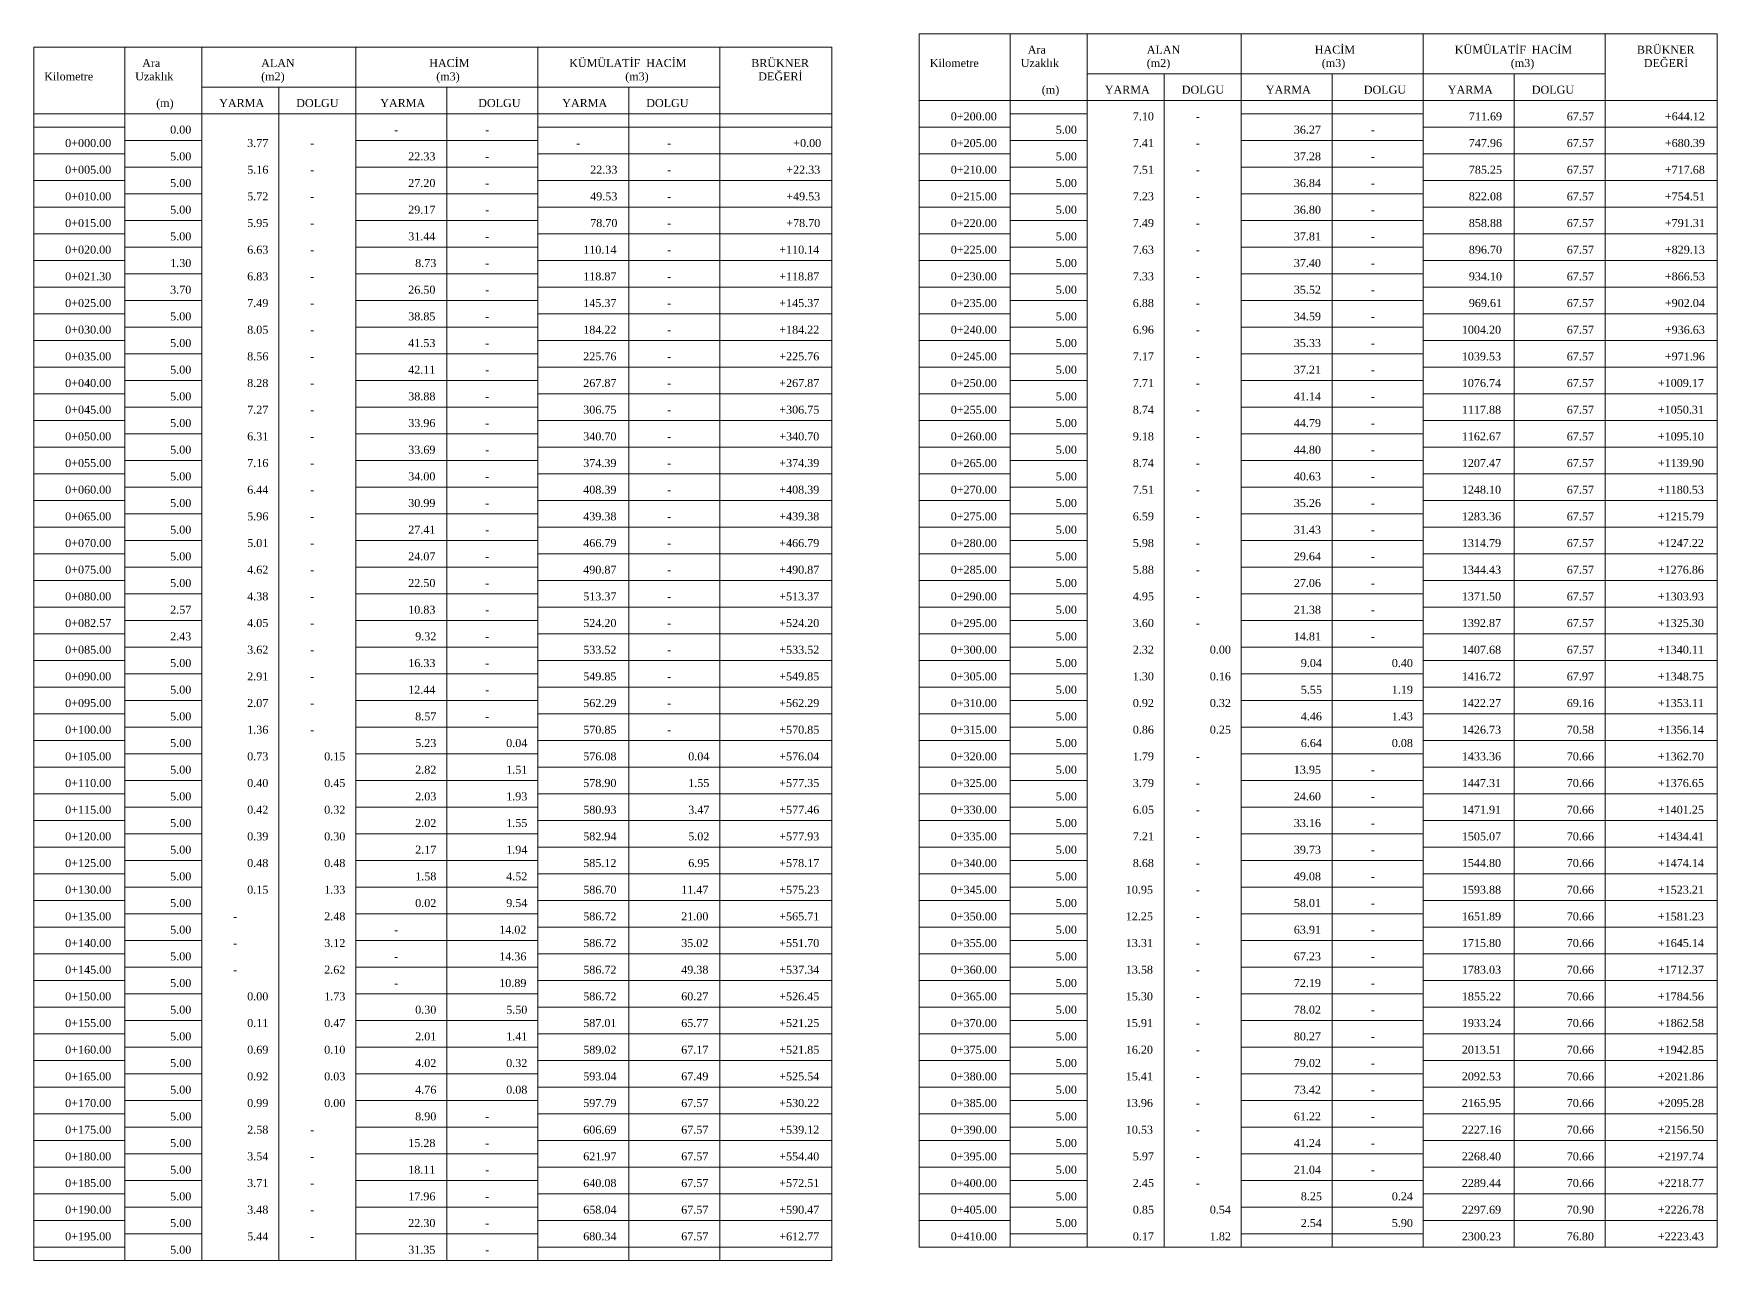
# Model space of a CAD drawing. Header units: metres. Extents: x 478603 to 489313, y 4282657 to 4289463.
# Drawn here: x 485146.6 to 485462.3, y 4285205.2 to 4285435.2 of the extents above; entities that cross this region are included whole.
import ezdxf

# ---------------------------------------------------------------- set-up
doc = ezdxf.new("R2010")
doc.units = ezdxf.units.M
for name, color, linetype, lineweight in [('TB_C', 96, 'Continuous', 0), ('TB_M', 18, 'Continuous', 0), ('TB_R', 1, 'Continuous', 0)]:
    doc.layers.add(name, color=color, linetype=linetype, lineweight=lineweight)
doc.styles.get("Standard").update_dxf_attribs({"font": 'times.ttf'})

msp = doc.modelspace()

# ---------------------------------------------------------------- linework, layer by layer
at = {"layer": 'TB_C'}
for p, q in [((485312.67, 4285435.18), (485462.29, 4285435.18)), ((485312.67, 4285435.18), (485312.67, 4285207.68)), ((485329.73, 4285435.18), (485329.73, 4285207.68)), ((485344.17, 4285435.18), (485344.17, 4285207.68)), ((485373.04, 4285435.18), (485373.04, 4285207.68)), ((485407.17, 4285435.18), (485407.17, 4285207.68)), ((485441.29, 4285435.18), (485441.29, 4285207.68)), ((485462.29, 4285435.18), (485462.29, 4285207.68)), ((485146.64, 4285432.68), (485296.26, 4285432.68)), ((485146.64, 4285432.68), (485146.64, 4285205.18)), ((485163.7, 4285432.68), (485163.7, 4285205.18)), ((485178.14, 4285432.68), (485178.14, 4285205.18)), ((485207.01, 4285432.68), (485207.01, 4285205.18)), ((485241.14, 4285432.68), (485241.14, 4285205.18)), ((485275.26, 4285432.68), (485275.26, 4285205.18)), ((485296.26, 4285432.68), (485296.26, 4285205.18)), ((485178.14, 4285425.18), (485275.26, 4285425.18)), ((485192.57, 4285425.18), (485192.57, 4285205.18)), ((485224.07, 4285425.18), (485224.07, 4285205.18)), ((485258.2, 4285425.18), (485258.2, 4285205.18)), ((485344.17, 4285427.68), (485441.29, 4285427.68)), ((485358.61, 4285427.68), (485358.61, 4285207.68)), ((485390.11, 4285427.68), (485390.11, 4285207.68)), ((485424.23, 4285427.68), (485424.23, 4285207.68)), ((485312.67, 4285422.68), (485462.29, 4285422.68)), ((485146.64, 4285420.18), (485296.26, 4285420.18)), ((485329.73, 4285420.18), (485344.17, 4285420.18)), ((485373.04, 4285420.18), (485407.17, 4285420.18)), ((485146.64, 4285417.68), (485163.7, 4285417.68)), ((485241.14, 4285417.68), (485296.26, 4285417.68)), ((485312.67, 4285417.68), (485329.73, 4285417.68)), ((485407.17, 4285417.68), (485462.29, 4285417.68)), ((485146.64, 4285412.68), (485163.7, 4285412.68)), ((485163.7, 4285415.18), (485178.14, 4285415.18)), ((485207.01, 4285415.18), (485241.14, 4285415.18)), ((485241.14, 4285412.68), (485296.26, 4285412.68)), ((485312.67, 4285412.68), (485329.73, 4285412.68)), ((485329.73, 4285415.18), (485344.17, 4285415.18)), ((485373.04, 4285415.18), (485407.17, 4285415.18)), ((485407.17, 4285412.68), (485462.29, 4285412.68)), ((485163.7, 4285410.18), (485178.14, 4285410.18)), ((485207.01, 4285410.18), (485241.14, 4285410.18)), ((485329.73, 4285410.18), (485344.17, 4285410.18)), ((485373.04, 4285410.18), (485407.17, 4285410.18)), ((485146.64, 4285407.68), (485163.7, 4285407.68)), ((485241.14, 4285407.68), (485296.26, 4285407.68)), ((485312.67, 4285407.68), (485329.73, 4285407.68)), ((485407.17, 4285407.68), (485462.29, 4285407.68)), ((485163.7, 4285405.18), (485178.14, 4285405.18)), ((485207.01, 4285405.18), (485241.14, 4285405.18)), ((485329.73, 4285405.18), (485344.17, 4285405.18)), ((485373.04, 4285405.18), (485407.17, 4285405.18)), ((485146.64, 4285402.68), (485163.7, 4285402.68)), ((485163.7, 4285400.18), (485178.14, 4285400.18)), ((485207.01, 4285400.18), (485241.14, 4285400.18)), ((485241.14, 4285402.68), (485296.26, 4285402.68)), ((485312.67, 4285402.68), (485329.73, 4285402.68)), ((485329.73, 4285400.18), (485344.17, 4285400.18)), ((485373.04, 4285400.18), (485407.17, 4285400.18)), ((485407.17, 4285402.68), (485462.29, 4285402.68)), ((485146.64, 4285397.68), (485163.7, 4285397.68)), ((485241.14, 4285397.68), (485296.26, 4285397.68)), ((485312.67, 4285397.68), (485329.73, 4285397.68)), ((485407.17, 4285397.68), (485462.29, 4285397.68)), ((485163.7, 4285395.18), (485178.14, 4285395.18)), ((485207.01, 4285395.18), (485241.14, 4285395.18)), ((485329.73, 4285395.18), (485344.17, 4285395.18)), ((485373.04, 4285395.18), (485407.17, 4285395.18)), ((485146.64, 4285392.68), (485163.7, 4285392.68)), ((485241.14, 4285392.68), (485296.26, 4285392.68)), ((485312.67, 4285392.68), (485329.73, 4285392.68)), ((485407.17, 4285392.68), (485462.29, 4285392.68)), ((485146.64, 4285387.68), (485163.7, 4285387.68)), ((485163.7, 4285390.18), (485178.14, 4285390.18)), ((485207.01, 4285390.18), (485241.14, 4285390.18)), ((485241.14, 4285387.68), (485296.26, 4285387.68)), ((485312.67, 4285387.68), (485329.73, 4285387.68)), ((485329.73, 4285390.18), (485344.17, 4285390.18)), ((485373.04, 4285390.18), (485407.17, 4285390.18)), ((485407.17, 4285387.68), (485462.29, 4285387.68)), ((485163.7, 4285385.18), (485178.14, 4285385.18)), ((485207.01, 4285385.18), (485241.14, 4285385.18)), ((485329.73, 4285385.18), (485344.17, 4285385.18)), ((485373.04, 4285385.18), (485407.17, 4285385.18)), ((485146.64, 4285382.68), (485163.7, 4285382.68)), ((485241.14, 4285382.68), (485296.26, 4285382.68)), ((485312.67, 4285382.68), (485329.73, 4285382.68)), ((485407.17, 4285382.68), (485462.29, 4285382.68)), ((485146.64, 4285377.68), (485163.7, 4285377.68)), ((485163.7, 4285380.18), (485178.14, 4285380.18)), ((485207.01, 4285380.18), (485241.14, 4285380.18)), ((485241.14, 4285377.68), (485296.26, 4285377.68)), ((485312.67, 4285377.68), (485329.73, 4285377.68)), ((485329.73, 4285380.18), (485344.17, 4285380.18)), ((485373.04, 4285380.18), (485407.17, 4285380.18)), ((485407.17, 4285377.68), (485462.29, 4285377.68)), ((485163.7, 4285375.18), (485178.14, 4285375.18)), ((485207.01, 4285375.18), (485241.14, 4285375.18)), ((485329.73, 4285375.18), (485344.17, 4285375.18)), ((485373.04, 4285375.18), (485407.17, 4285375.18)), ((485146.64, 4285372.68), (485163.7, 4285372.68)), ((485241.14, 4285372.68), (485296.26, 4285372.68)), ((485312.67, 4285372.68), (485329.73, 4285372.68)), ((485407.17, 4285372.68), (485462.29, 4285372.68)), ((485163.7, 4285370.18), (485178.14, 4285370.18)), ((485207.01, 4285370.18), (485241.14, 4285370.18)), ((485329.73, 4285370.18), (485344.17, 4285370.18)), ((485373.04, 4285370.18), (485407.17, 4285370.18)), ((485146.64, 4285367.68), (485163.7, 4285367.68)), ((485163.7, 4285365.18), (485178.14, 4285365.18)), ((485207.01, 4285365.18), (485241.14, 4285365.18)), ((485241.14, 4285367.68), (485296.26, 4285367.68)), ((485312.67, 4285367.68), (485329.73, 4285367.68)), ((485329.73, 4285365.18), (485344.17, 4285365.18)), ((485373.04, 4285365.18), (485407.17, 4285365.18)), ((485407.17, 4285367.68), (485462.29, 4285367.68)), ((485146.64, 4285362.68), (485163.7, 4285362.68)), ((485241.14, 4285362.68), (485296.26, 4285362.68)), ((485312.67, 4285362.68), (485329.73, 4285362.68)), ((485407.17, 4285362.68), (485462.29, 4285362.68)), ((485163.7, 4285360.18), (485178.14, 4285360.18)), ((485207.01, 4285360.18), (485241.14, 4285360.18)), ((485329.73, 4285360.18), (485344.17, 4285360.18)), ((485373.04, 4285360.18), (485407.17, 4285360.18)), ((485146.64, 4285357.68), (485163.7, 4285357.68)), ((485241.14, 4285357.68), (485296.26, 4285357.68)), ((485312.67, 4285357.68), (485329.73, 4285357.68)), ((485407.17, 4285357.68), (485462.29, 4285357.68)), ((485146.64, 4285352.68), (485163.7, 4285352.68)), ((485163.7, 4285355.18), (485178.14, 4285355.18)), ((485207.01, 4285355.18), (485241.14, 4285355.18)), ((485241.14, 4285352.68), (485296.26, 4285352.68)), ((485312.67, 4285352.68), (485329.73, 4285352.68)), ((485329.73, 4285355.18), (485344.17, 4285355.18)), ((485373.04, 4285355.18), (485407.17, 4285355.18)), ((485407.17, 4285352.68), (485462.29, 4285352.68)), ((485163.7, 4285350.18), (485178.14, 4285350.18)), ((485207.01, 4285350.18), (485241.14, 4285350.18)), ((485329.73, 4285350.18), (485344.17, 4285350.18)), ((485373.04, 4285350.18), (485407.17, 4285350.18)), ((485146.64, 4285347.68), (485163.7, 4285347.68)), ((485241.14, 4285347.68), (485296.26, 4285347.68)), ((485312.67, 4285347.68), (485329.73, 4285347.68)), ((485407.17, 4285347.68), (485462.29, 4285347.68)), ((485163.7, 4285345.18), (485178.14, 4285345.18)), ((485207.01, 4285345.18), (485241.14, 4285345.18)), ((485329.73, 4285345.18), (485344.17, 4285345.18)), ((485373.04, 4285345.18), (485407.17, 4285345.18)), ((485146.64, 4285342.68), (485163.7, 4285342.68)), ((485163.7, 4285340.18), (485178.14, 4285340.18)), ((485207.01, 4285340.18), (485241.14, 4285340.18)), ((485241.14, 4285342.68), (485296.26, 4285342.68)), ((485312.67, 4285342.68), (485329.73, 4285342.68)), ((485329.73, 4285340.18), (485344.17, 4285340.18)), ((485373.04, 4285340.18), (485407.17, 4285340.18)), ((485407.17, 4285342.68), (485462.29, 4285342.68)), ((485146.64, 4285337.68), (485163.7, 4285337.68)), ((485241.14, 4285337.68), (485296.26, 4285337.68)), ((485312.67, 4285337.68), (485329.73, 4285337.68)), ((485407.17, 4285337.68), (485462.29, 4285337.68)), ((485163.7, 4285335.18), (485178.14, 4285335.18)), ((485207.01, 4285335.18), (485241.14, 4285335.18)), ((485329.73, 4285335.18), (485344.17, 4285335.18)), ((485373.04, 4285335.18), (485407.17, 4285335.18)), ((485146.64, 4285332.68), (485163.7, 4285332.68)), ((485241.14, 4285332.68), (485296.26, 4285332.68)), ((485312.67, 4285332.68), (485329.73, 4285332.68)), ((485407.17, 4285332.68), (485462.29, 4285332.68)), ((485146.64, 4285327.68), (485163.7, 4285327.68)), ((485163.7, 4285330.18), (485178.14, 4285330.18)), ((485207.01, 4285330.18), (485241.14, 4285330.18)), ((485241.14, 4285327.68), (485296.26, 4285327.68)), ((485312.67, 4285327.68), (485329.73, 4285327.68)), ((485329.73, 4285330.18), (485344.17, 4285330.18)), ((485373.04, 4285330.18), (485407.17, 4285330.18)), ((485407.17, 4285327.68), (485462.29, 4285327.68)), ((485163.7, 4285325.18), (485178.14, 4285325.18)), ((485207.01, 4285325.18), (485241.14, 4285325.18)), ((485329.73, 4285325.18), (485344.17, 4285325.18)), ((485373.04, 4285325.18), (485407.17, 4285325.18)), ((485146.64, 4285322.68), (485163.7, 4285322.68)), ((485241.14, 4285322.68), (485296.26, 4285322.68)), ((485312.67, 4285322.68), (485329.73, 4285322.68)), ((485407.17, 4285322.68), (485462.29, 4285322.68)), ((485146.64, 4285317.68), (485163.7, 4285317.68)), ((485163.7, 4285320.18), (485178.14, 4285320.18)), ((485207.01, 4285320.18), (485241.14, 4285320.18)), ((485241.14, 4285317.68), (485296.26, 4285317.68)), ((485312.67, 4285317.68), (485329.73, 4285317.68)), ((485329.73, 4285320.18), (485344.17, 4285320.18)), ((485373.04, 4285320.18), (485407.17, 4285320.18)), ((485407.17, 4285317.68), (485462.29, 4285317.68)), ((485163.7, 4285315.18), (485178.14, 4285315.18)), ((485207.01, 4285315.18), (485241.14, 4285315.18)), ((485329.73, 4285315.18), (485344.17, 4285315.18)), ((485373.04, 4285315.18), (485407.17, 4285315.18)), ((485146.64, 4285312.68), (485163.7, 4285312.68)), ((485241.14, 4285312.68), (485296.26, 4285312.68)), ((485312.67, 4285312.68), (485329.73, 4285312.68)), ((485407.17, 4285312.68), (485462.29, 4285312.68)), ((485163.7, 4285310.18), (485178.14, 4285310.18)), ((485207.01, 4285310.18), (485241.14, 4285310.18)), ((485329.73, 4285310.18), (485344.17, 4285310.18)), ((485373.04, 4285310.18), (485407.17, 4285310.18)), ((485146.64, 4285307.68), (485163.7, 4285307.68)), ((485163.7, 4285305.18), (485178.14, 4285305.18)), ((485207.01, 4285305.18), (485241.14, 4285305.18)), ((485241.14, 4285307.68), (485296.26, 4285307.68)), ((485312.67, 4285307.68), (485329.73, 4285307.68)), ((485329.73, 4285305.18), (485344.17, 4285305.18)), ((485373.04, 4285305.18), (485407.17, 4285305.18)), ((485407.17, 4285307.68), (485462.29, 4285307.68)), ((485146.64, 4285302.68), (485163.7, 4285302.68)), ((485241.14, 4285302.68), (485296.26, 4285302.68)), ((485312.67, 4285302.68), (485329.73, 4285302.68)), ((485407.17, 4285302.68), (485462.29, 4285302.68)), ((485163.7, 4285300.18), (485178.14, 4285300.18)), ((485207.01, 4285300.18), (485241.14, 4285300.18)), ((485329.73, 4285300.18), (485344.17, 4285300.18)), ((485373.04, 4285300.18), (485407.17, 4285300.18)), ((485146.64, 4285297.68), (485163.7, 4285297.68)), ((485241.14, 4285297.68), (485296.26, 4285297.68)), ((485312.67, 4285297.68), (485329.73, 4285297.68)), ((485407.17, 4285297.68), (485462.29, 4285297.68)), ((485146.64, 4285292.68), (485163.7, 4285292.68)), ((485163.7, 4285295.18), (485178.14, 4285295.18)), ((485207.01, 4285295.18), (485241.14, 4285295.18)), ((485241.14, 4285292.68), (485296.26, 4285292.68)), ((485312.67, 4285292.68), (485329.73, 4285292.68)), ((485329.73, 4285295.18), (485344.17, 4285295.18)), ((485373.04, 4285295.18), (485407.17, 4285295.18)), ((485407.17, 4285292.68), (485462.29, 4285292.68)), ((485163.7, 4285290.18), (485178.14, 4285290.18)), ((485207.01, 4285290.18), (485241.14, 4285290.18)), ((485329.73, 4285290.18), (485344.17, 4285290.18)), ((485373.04, 4285290.18), (485407.17, 4285290.18)), ((485146.64, 4285287.68), (485163.7, 4285287.68)), ((485241.14, 4285287.68), (485296.26, 4285287.68)), ((485312.67, 4285287.68), (485329.73, 4285287.68)), ((485407.17, 4285287.68), (485462.29, 4285287.68)), ((485163.7, 4285285.18), (485178.14, 4285285.18)), ((485207.01, 4285285.18), (485241.14, 4285285.18)), ((485329.73, 4285285.18), (485344.17, 4285285.18)), ((485373.04, 4285285.18), (485407.17, 4285285.18)), ((485146.64, 4285282.68), (485163.7, 4285282.68)), ((485163.7, 4285280.18), (485178.14, 4285280.18)), ((485207.01, 4285280.18), (485241.14, 4285280.18)), ((485241.14, 4285282.68), (485296.26, 4285282.68)), ((485312.67, 4285282.68), (485329.73, 4285282.68)), ((485329.73, 4285280.18), (485344.17, 4285280.18)), ((485373.04, 4285280.18), (485407.17, 4285280.18)), ((485407.17, 4285282.68), (485462.29, 4285282.68)), ((485146.64, 4285277.68), (485163.7, 4285277.68)), ((485241.14, 4285277.68), (485296.26, 4285277.68)), ((485312.67, 4285277.68), (485329.73, 4285277.68)), ((485407.17, 4285277.68), (485462.29, 4285277.68)), ((485163.7, 4285275.18), (485178.14, 4285275.18)), ((485207.01, 4285275.18), (485241.14, 4285275.18)), ((485329.73, 4285275.18), (485344.17, 4285275.18)), ((485373.04, 4285275.18), (485407.17, 4285275.18)), ((485146.64, 4285272.68), (485163.7, 4285272.68)), ((485241.14, 4285272.68), (485296.26, 4285272.68)), ((485312.67, 4285272.68), (485329.73, 4285272.68)), ((485407.17, 4285272.68), (485462.29, 4285272.68)), ((485146.64, 4285267.68), (485163.7, 4285267.68)), ((485163.7, 4285270.18), (485178.14, 4285270.18)), ((485207.01, 4285270.18), (485241.14, 4285270.18)), ((485241.14, 4285267.68), (485296.26, 4285267.68)), ((485312.67, 4285267.68), (485329.73, 4285267.68)), ((485329.73, 4285270.18), (485344.17, 4285270.18)), ((485373.04, 4285270.18), (485407.17, 4285270.18)), ((485407.17, 4285267.68), (485462.29, 4285267.68)), ((485163.7, 4285265.18), (485178.14, 4285265.18)), ((485207.01, 4285265.18), (485241.14, 4285265.18)), ((485329.73, 4285265.18), (485344.17, 4285265.18)), ((485373.04, 4285265.18), (485407.17, 4285265.18)), ((485146.64, 4285262.68), (485163.7, 4285262.68)), ((485241.14, 4285262.68), (485296.26, 4285262.68)), ((485312.67, 4285262.68), (485329.73, 4285262.68)), ((485407.17, 4285262.68), (485462.29, 4285262.68)), ((485163.7, 4285260.18), (485178.14, 4285260.18)), ((485207.01, 4285260.18), (485241.14, 4285260.18)), ((485329.73, 4285260.18), (485344.17, 4285260.18)), ((485373.04, 4285260.18), (485407.17, 4285260.18)), ((485146.64, 4285257.68), (485163.7, 4285257.68)), ((485163.7, 4285255.18), (485178.14, 4285255.18)), ((485207.01, 4285255.18), (485241.14, 4285255.18)), ((485241.14, 4285257.68), (485296.26, 4285257.68)), ((485312.67, 4285257.68), (485329.73, 4285257.68)), ((485329.73, 4285255.18), (485344.17, 4285255.18)), ((485373.04, 4285255.18), (485407.17, 4285255.18)), ((485407.17, 4285257.68), (485462.29, 4285257.68)), ((485146.64, 4285252.68), (485163.7, 4285252.68)), ((485241.14, 4285252.68), (485296.26, 4285252.68)), ((485312.67, 4285252.68), (485329.73, 4285252.68)), ((485407.17, 4285252.68), (485462.29, 4285252.68)), ((485163.7, 4285250.18), (485178.14, 4285250.18)), ((485207.01, 4285250.18), (485241.14, 4285250.18)), ((485329.73, 4285250.18), (485344.17, 4285250.18)), ((485373.04, 4285250.18), (485407.17, 4285250.18)), ((485146.64, 4285247.68), (485163.7, 4285247.68)), ((485163.7, 4285245.18), (485178.14, 4285245.18)), ((485207.01, 4285245.18), (485241.14, 4285245.18)), ((485241.14, 4285247.68), (485296.26, 4285247.68)), ((485312.67, 4285247.68), (485329.73, 4285247.68)), ((485329.73, 4285245.18), (485344.17, 4285245.18)), ((485373.04, 4285245.18), (485407.17, 4285245.18)), ((485407.17, 4285247.68), (485462.29, 4285247.68)), ((485146.64, 4285242.68), (485163.7, 4285242.68)), ((485241.14, 4285242.68), (485296.26, 4285242.68)), ((485312.67, 4285242.68), (485329.73, 4285242.68)), ((485407.17, 4285242.68), (485462.29, 4285242.68)), ((485163.7, 4285240.18), (485178.14, 4285240.18)), ((485207.01, 4285240.18), (485241.14, 4285240.18)), ((485329.73, 4285240.18), (485344.17, 4285240.18)), ((485373.04, 4285240.18), (485407.17, 4285240.18)), ((485146.64, 4285237.68), (485163.7, 4285237.68)), ((485241.14, 4285237.68), (485296.26, 4285237.68)), ((485312.67, 4285237.68), (485329.73, 4285237.68)), ((485407.17, 4285237.68), (485462.29, 4285237.68)), ((485146.64, 4285232.68), (485163.7, 4285232.68)), ((485163.7, 4285235.18), (485178.14, 4285235.18)), ((485207.01, 4285235.18), (485241.14, 4285235.18)), ((485241.14, 4285232.68), (485296.26, 4285232.68)), ((485312.67, 4285232.68), (485329.73, 4285232.68)), ((485329.73, 4285235.18), (485344.17, 4285235.18)), ((485373.04, 4285235.18), (485407.17, 4285235.18)), ((485407.17, 4285232.68), (485462.29, 4285232.68)), ((485163.7, 4285230.18), (485178.14, 4285230.18)), ((485207.01, 4285230.18), (485241.14, 4285230.18)), ((485329.73, 4285230.18), (485344.17, 4285230.18)), ((485373.04, 4285230.18), (485407.17, 4285230.18)), ((485146.64, 4285227.68), (485163.7, 4285227.68)), ((485241.14, 4285227.68), (485296.26, 4285227.68)), ((485312.67, 4285227.68), (485329.73, 4285227.68)), ((485407.17, 4285227.68), (485462.29, 4285227.68)), ((485163.7, 4285225.18), (485178.14, 4285225.18)), ((485207.01, 4285225.18), (485241.14, 4285225.18)), ((485329.73, 4285225.18), (485344.17, 4285225.18)), ((485373.04, 4285225.18), (485407.17, 4285225.18)), ((485146.64, 4285222.68), (485163.7, 4285222.68)), ((485163.7, 4285220.18), (485178.14, 4285220.18)), ((485207.01, 4285220.18), (485241.14, 4285220.18)), ((485241.14, 4285222.68), (485296.26, 4285222.68)), ((485312.67, 4285222.68), (485329.73, 4285222.68)), ((485329.73, 4285220.18), (485344.17, 4285220.18)), ((485373.04, 4285220.18), (485407.17, 4285220.18)), ((485407.17, 4285222.68), (485462.29, 4285222.68)), ((485146.64, 4285217.68), (485163.7, 4285217.68)), ((485241.14, 4285217.68), (485296.26, 4285217.68)), ((485312.67, 4285217.68), (485329.73, 4285217.68)), ((485407.17, 4285217.68), (485462.29, 4285217.68)), ((485163.7, 4285215.18), (485178.14, 4285215.18)), ((485207.01, 4285215.18), (485241.14, 4285215.18)), ((485329.73, 4285215.18), (485344.17, 4285215.18)), ((485373.04, 4285215.18), (485407.17, 4285215.18)), ((485146.64, 4285212.68), (485163.7, 4285212.68)), ((485241.14, 4285212.68), (485296.26, 4285212.68)), ((485312.67, 4285212.68), (485329.73, 4285212.68)), ((485407.17, 4285212.68), (485462.29, 4285212.68)), ((485146.64, 4285207.68), (485163.7, 4285207.68)), ((485163.7, 4285210.18), (485178.14, 4285210.18)), ((485207.01, 4285210.18), (485241.14, 4285210.18)), ((485241.14, 4285207.68), (485296.26, 4285207.68)), ((485312.67, 4285207.68), (485462.29, 4285207.68)), ((485329.73, 4285210.18), (485344.17, 4285210.18)), ((485373.04, 4285210.18), (485407.17, 4285210.18)), ((485146.64, 4285205.18), (485296.26, 4285205.18))]:
    msp.add_line(p, q, dxfattribs=at)

# ---------------------------------------------------------------- texts
at = {"layer": 'TB_M'}
for s, p in [('Ara', (485333.01, 4285431.43)), ('ALAN', (485355.32, 4285431.43)), ('HACİM', (485386.82, 4285431.43)), ('KÜMÜLATİF', (485413.07, 4285431.43)), ('HACİM', (485427.51, 4285431.43)), ('BRÜKNER', (485447.2, 4285431.43)), ('Ara', (485166.98, 4285428.93)), ('ALAN', (485189.29, 4285428.93)), ('HACİM', (485220.79, 4285428.93)), ('KÜMÜLATİF', (485247.04, 4285428.93)), ('HACİM', (485261.48, 4285428.93)), ('BRÜKNER', (485281.17, 4285428.93)), ('DEĞERİ', (485282.48, 4285426.43)), ('Kilometre', (485314.64, 4285428.93)), ('Uzaklık', (485331.7, 4285428.93)), ('(m2)', (485355.32, 4285428.93)), ('(m3)', (485388.14, 4285428.93)), ('(m3)', (485423.57, 4285428.93)), ('DEĞERİ', (485448.51, 4285428.93)), ('Kilometre', (485148.61, 4285426.43)), ('Uzaklık', (485165.67, 4285426.43)), ('(m2)', (485189.29, 4285426.43)), ('(m3)', (485222.11, 4285426.43)), ('(m3)', (485257.54, 4285426.43)), ('(m)', (485335.64, 4285423.93)), ('YARMA', (485347.45, 4285423.93)), ('DOLGU', (485361.89, 4285423.93)), ('YARMA', (485377.64, 4285423.93)), ('DOLGU', (485396.01, 4285423.93)), ('YARMA', (485411.76, 4285423.93)), ('DOLGU', (485427.51, 4285423.93)), ('(m)', (485169.61, 4285421.43)), ('YARMA', (485181.42, 4285421.43)), ('DOLGU', (485195.86, 4285421.43)), ('YARMA', (485211.61, 4285421.43)), ('DOLGU', (485229.98, 4285421.43)), ('YARMA', (485245.73, 4285421.43)), ('DOLGU', (485261.48, 4285421.43)), ('0+200.00', (485318.57, 4285418.93)), ('-', (485364.51, 4285418.93)), ('-', (485214.23, 4285416.43)), ('-', (485231.29, 4285416.43)), ('-', (485397.32, 4285416.43)), ('0+000.00', (485152.54, 4285413.93)), ('-', (485198.48, 4285413.93)), ('-', (485248.36, 4285413.93)), ('-', (485265.42, 4285413.93)), ('0+205.00', (485318.57, 4285413.93)), ('-', (485364.51, 4285413.93)), ('0+005.00', (485152.54, 4285408.93)), ('-', (485198.48, 4285408.93)), ('-', (485231.29, 4285411.43)), ('-', (485265.42, 4285408.93)), ('0+210.00', (485318.57, 4285408.93)), ('-', (485364.51, 4285408.93)), ('-', (485397.32, 4285411.43)), ('-', (485231.29, 4285406.43)), ('-', (485397.32, 4285406.43)), ('0+010.00', (485152.54, 4285403.93)), ('-', (485198.48, 4285403.93)), ('-', (485265.42, 4285403.93)), ('0+215.00', (485318.57, 4285403.93)), ('-', (485364.51, 4285403.93)), ('0+015.00', (485152.54, 4285398.93)), ('-', (485231.29, 4285401.43)), ('0+220.00', (485318.57, 4285398.93)), ('-', (485397.32, 4285401.43)), ('-', (485198.48, 4285398.93)), ('-', (485231.29, 4285396.43)), ('-', (485265.42, 4285398.93)), ('-', (485364.51, 4285398.93)), ('-', (485397.32, 4285396.43)), ('0+020.00', (485152.54, 4285393.93)), ('-', (485198.48, 4285393.93)), ('-', (485265.42, 4285393.93)), ('0+225.00', (485318.57, 4285393.93)), ('-', (485364.51, 4285393.93)), ('0+021.30', (485152.54, 4285388.93)), ('-', (485231.29, 4285391.43)), ('0+230.00', (485318.57, 4285388.93)), ('-', (485397.32, 4285391.43)), ('-', (485198.48, 4285388.93)), ('-', (485265.42, 4285388.93)), ('-', (485364.51, 4285388.93)), ('0+025.00', (485152.54, 4285383.93)), ('-', (485198.48, 4285383.93)), ('-', (485231.29, 4285386.43)), ('-', (485265.42, 4285383.93)), ('0+235.00', (485318.57, 4285383.93)), ('-', (485364.51, 4285383.93)), ('-', (485397.32, 4285386.43)), ('-', (485231.29, 4285381.43)), ('-', (485397.32, 4285381.43)), ('0+030.00', (485152.54, 4285378.93)), ('-', (485198.48, 4285378.93)), ('-', (485265.42, 4285378.93)), ('0+240.00', (485318.57, 4285378.93)), ('-', (485364.51, 4285378.93)), ('0+035.00', (485152.54, 4285373.93)), ('-', (485198.48, 4285373.93)), ('-', (485231.29, 4285376.43)), ('-', (485265.42, 4285373.93)), ('0+245.00', (485318.57, 4285373.93)), ('-', (485364.51, 4285373.93)), ('-', (485397.32, 4285376.43)), ('-', (485231.29, 4285371.43)), ('-', (485397.32, 4285371.43)), ('0+040.00', (485152.54, 4285368.93)), ('-', (485198.48, 4285368.93)), ('-', (485265.42, 4285368.93)), ('0+250.00', (485318.57, 4285368.93)), ('-', (485364.51, 4285368.93)), ('0+045.00', (485152.54, 4285363.93)), ('-', (485231.29, 4285366.43)), ('0+255.00', (485318.57, 4285363.93)), ('-', (485397.32, 4285366.43)), ('-', (485198.48, 4285363.93)), ('-', (485231.29, 4285361.43)), ('-', (485265.42, 4285363.93)), ('-', (485364.51, 4285363.93)), ('-', (485397.32, 4285361.43)), ('0+050.00', (485152.54, 4285358.93)), ('-', (485198.48, 4285358.93)), ('-', (485265.42, 4285358.93)), ('0+260.00', (485318.57, 4285358.93)), ('-', (485364.51, 4285358.93)), ('-', (485231.29, 4285356.43)), ('-', (485397.32, 4285356.43)), ('0+055.00', (485152.54, 4285353.93)), ('-', (485198.48, 4285353.93)), ('-', (485265.42, 4285353.93)), ('0+265.00', (485318.57, 4285353.93)), ('-', (485364.51, 4285353.93)), ('0+060.00', (485152.54, 4285348.93)), ('-', (485198.48, 4285348.93)), ('-', (485231.29, 4285351.43)), ('-', (485265.42, 4285348.93)), ('0+270.00', (485318.57, 4285348.93)), ('-', (485364.51, 4285348.93)), ('-', (485397.32, 4285351.43)), ('-', (485231.29, 4285346.43)), ('-', (485397.32, 4285346.43)), ('0+065.00', (485152.54, 4285343.93)), ('-', (485198.48, 4285343.93)), ('-', (485265.42, 4285343.93)), ('0+275.00', (485318.57, 4285343.93)), ('-', (485364.51, 4285343.93)), ('0+070.00', (485152.54, 4285338.93)), ('-', (485231.29, 4285341.43)), ('0+280.00', (485318.57, 4285338.93)), ('-', (485397.32, 4285341.43)), ('-', (485198.48, 4285338.93)), ('-', (485231.29, 4285336.43)), ('-', (485265.42, 4285338.93)), ('-', (485364.51, 4285338.93)), ('-', (485397.32, 4285336.43)), ('0+075.00', (485152.54, 4285333.93)), ('-', (485198.48, 4285333.93)), ('-', (485265.42, 4285333.93)), ('0+285.00', (485318.57, 4285333.93)), ('-', (485364.51, 4285333.93)), ('0+080.00', (485152.54, 4285328.93)), ('-', (485231.29, 4285331.43)), ('0+290.00', (485318.57, 4285328.93)), ('-', (485397.32, 4285331.43)), ('-', (485198.48, 4285328.93)), ('-', (485265.42, 4285328.93)), ('-', (485364.51, 4285328.93)), ('0+082.57', (485152.54, 4285323.93)), ('-', (485198.48, 4285323.93)), ('-', (485231.29, 4285326.43)), ('-', (485265.42, 4285323.93)), ('0+295.00', (485318.57, 4285323.93)), ('-', (485364.51, 4285323.93)), ('-', (485397.32, 4285326.43)), ('-', (485231.29, 4285321.43)), ('-', (485397.32, 4285321.43)), ('0+085.00', (485152.54, 4285318.93)), ('-', (485198.48, 4285318.93)), ('-', (485265.42, 4285318.93)), ('0+300.00', (485318.57, 4285318.93)), ('0+090.00', (485152.54, 4285313.93)), ('-', (485198.48, 4285313.93)), ('-', (485231.29, 4285316.43)), ('-', (485265.42, 4285313.93)), ('0+305.00', (485318.57, 4285313.93)), ('-', (485231.29, 4285311.43)), ('0+095.00', (485152.54, 4285308.93)), ('-', (485198.48, 4285308.93)), ('-', (485265.42, 4285308.93)), ('0+310.00', (485318.57, 4285308.93)), ('0+100.00', (485152.54, 4285303.93)), ('-', (485231.29, 4285306.43)), ('0+315.00', (485318.57, 4285303.93)), ('-', (485198.48, 4285303.93)), ('-', (485265.42, 4285303.93)), ('0+105.00', (485152.54, 4285298.93)), ('0+320.00', (485318.57, 4285298.93)), ('-', (485364.51, 4285298.93)), ('-', (485397.32, 4285296.43)), ('0+110.00', (485152.54, 4285293.93)), ('0+325.00', (485318.57, 4285293.93)), ('-', (485364.51, 4285293.93)), ('0+115.00', (485152.54, 4285288.93)), ('0+330.00', (485318.57, 4285288.93)), ('-', (485364.51, 4285288.93)), ('-', (485397.32, 4285291.43)), ('-', (485397.32, 4285286.43)), ('0+120.00', (485152.54, 4285283.93)), ('0+335.00', (485318.57, 4285283.93)), ('-', (485364.51, 4285283.93)), ('0+125.00', (485152.54, 4285278.93)), ('0+340.00', (485318.57, 4285278.93)), ('-', (485397.32, 4285281.43)), ('-', (485364.51, 4285278.93)), ('-', (485397.32, 4285276.43)), ('0+130.00', (485152.54, 4285273.93)), ('0+345.00', (485318.57, 4285273.93)), ('-', (485364.51, 4285273.93)), ('0+135.00', (485152.54, 4285268.93)), ('0+350.00', (485318.57, 4285268.93)), ('-', (485397.32, 4285271.43)), ('-', (485184.04, 4285268.93)), ('-', (485364.51, 4285268.93)), ('0+140.00', (485152.54, 4285263.93)), ('-', (485184.04, 4285263.93)), ('-', (485214.23, 4285266.43)), ('0+355.00', (485318.57, 4285263.93)), ('-', (485364.51, 4285263.93)), ('-', (485397.32, 4285266.43)), ('-', (485214.23, 4285261.43)), ('-', (485397.32, 4285261.43)), ('0+145.00', (485152.54, 4285258.93)), ('-', (485184.04, 4285258.93)), ('0+360.00', (485318.57, 4285258.93)), ('-', (485364.51, 4285258.93)), ('0+150.00', (485152.54, 4285253.93)), ('-', (485214.23, 4285256.43)), ('0+365.00', (485318.57, 4285253.93)), ('-', (485364.51, 4285253.93)), ('-', (485397.32, 4285256.43)), ('-', (485397.32, 4285251.43)), ('0+155.00', (485152.54, 4285248.93)), ('0+370.00', (485318.57, 4285248.93)), ('-', (485364.51, 4285248.93)), ('0+160.00', (485152.54, 4285243.93)), ('0+375.00', (485318.57, 4285243.93)), ('-', (485397.32, 4285246.43)), ('-', (485364.51, 4285243.93)), ('-', (485397.32, 4285241.43)), ('0+165.00', (485152.54, 4285238.93)), ('0+380.00', (485318.57, 4285238.93)), ('-', (485364.51, 4285238.93)), ('-', (485397.32, 4285236.43)), ('0+170.00', (485152.54, 4285233.93)), ('0+385.00', (485318.57, 4285233.93)), ('-', (485364.51, 4285233.93)), ('0+175.00', (485152.54, 4285228.93)), ('-', (485198.48, 4285228.93)), ('-', (485231.29, 4285231.43)), ('0+390.00', (485318.57, 4285228.93)), ('-', (485364.51, 4285228.93)), ('-', (485397.32, 4285231.43)), ('-', (485231.29, 4285226.43)), ('-', (485397.32, 4285226.43)), ('0+180.00', (485152.54, 4285223.93)), ('-', (485198.48, 4285223.93)), ('0+395.00', (485318.57, 4285223.93)), ('-', (485364.51, 4285223.93)), ('0+185.00', (485152.54, 4285218.93)), ('-', (485231.29, 4285221.43)), ('0+400.00', (485318.57, 4285218.93)), ('-', (485397.32, 4285221.43)), ('-', (485198.48, 4285218.93)), ('-', (485231.29, 4285216.43)), ('-', (485364.51, 4285218.93)), ('0+190.00', (485152.54, 4285213.93)), ('-', (485198.48, 4285213.93)), ('0+405.00', (485318.57, 4285213.93)), ('0+195.00', (485152.54, 4285208.93)), ('-', (485231.29, 4285211.43)), ('0+410.00', (485318.57, 4285208.93)), ('-', (485198.48, 4285208.93)), ('-', (485231.29, 4285206.43))]:
    msp.add_text(s, height=1.5, dxfattribs=at).set_placement(p)
at = {"layer": 'TB_R'}
for s, p in [('7.10', (485352.7, 4285418.93)), ('711.69', (485415.7, 4285418.93)), ('67.57', (485434.07, 4285418.93)), ('+644.12', (485452.45, 4285418.93)), ('0.00', (485172.23, 4285416.43)), ('5.00', (485338.26, 4285416.43)), ('36.27', (485382.89, 4285416.43)), ('5.00', (485172.23, 4285411.43)), ('3.77', (485186.67, 4285413.93)), ('22.33', (485216.86, 4285411.43)), ('+0.00', (485289.04, 4285413.93)), ('5.00', (485338.26, 4285411.43)), ('7.41', (485352.7, 4285413.93)), ('37.28', (485382.89, 4285411.43)), ('747.96', (485415.7, 4285413.93)), ('67.57', (485434.07, 4285413.93)), ('+680.39', (485452.45, 4285413.93)), ('5.16', (485186.67, 4285408.93)), ('22.33', (485250.98, 4285408.93)), ('+22.33', (485287.73, 4285408.93)), ('7.51', (485352.7, 4285408.93)), ('785.25', (485415.7, 4285408.93)), ('67.57', (485434.07, 4285408.93)), ('+717.68', (485452.45, 4285408.93)), ('5.00', (485172.23, 4285406.43)), ('27.20', (485216.86, 4285406.43)), ('5.00', (485338.26, 4285406.43)), ('36.84', (485382.89, 4285406.43)), ('5.00', (485172.23, 4285401.43)), ('5.72', (485186.67, 4285403.93)), ('29.17', (485216.86, 4285401.43)), ('49.53', (485250.98, 4285403.93)), ('+49.53', (485287.73, 4285403.93)), ('5.00', (485338.26, 4285401.43)), ('7.23', (485352.7, 4285403.93)), ('36.80', (485382.89, 4285401.43)), ('822.08', (485415.7, 4285403.93)), ('67.57', (485434.07, 4285403.93)), ('+754.51', (485452.45, 4285403.93)), ('5.95', (485186.67, 4285398.93)), ('78.70', (485250.98, 4285398.93)), ('+78.70', (485287.73, 4285398.93)), ('7.49', (485352.7, 4285398.93)), ('858.88', (485415.7, 4285398.93)), ('67.57', (485434.07, 4285398.93)), ('+791.31', (485452.45, 4285398.93)), ('5.00', (485172.23, 4285396.43)), ('31.44', (485216.86, 4285396.43)), ('5.00', (485338.26, 4285396.43)), ('37.81', (485382.89, 4285396.43)), ('6.63', (485186.67, 4285393.93)), ('110.14', (485249.67, 4285393.93)), ('+110.14', (485286.42, 4285393.93)), ('7.63', (485352.7, 4285393.93)), ('896.70', (485415.7, 4285393.93)), ('67.57', (485434.07, 4285393.93)), ('+829.13', (485452.45, 4285393.93)), ('1.30', (485172.23, 4285391.43)), ('6.83', (485186.67, 4285388.93)), ('8.73', (485218.17, 4285391.43)), ('118.87', (485249.67, 4285388.93)), ('+118.87', (485286.42, 4285388.93)), ('5.00', (485338.26, 4285391.43)), ('7.33', (485352.7, 4285388.93)), ('37.40', (485382.89, 4285391.43)), ('934.10', (485415.7, 4285388.93)), ('67.57', (485434.07, 4285388.93)), ('+866.53', (485452.45, 4285388.93)), ('3.70', (485172.23, 4285386.43)), ('26.50', (485216.86, 4285386.43)), ('5.00', (485338.26, 4285386.43)), ('35.52', (485382.89, 4285386.43)), ('7.49', (485186.67, 4285383.93)), ('145.37', (485249.67, 4285383.93)), ('+145.37', (485286.42, 4285383.93)), ('6.88', (485352.7, 4285383.93)), ('969.61', (485415.7, 4285383.93)), ('67.57', (485434.07, 4285383.93)), ('+902.04', (485452.45, 4285383.93)), ('5.00', (485172.23, 4285381.43)), ('38.85', (485216.86, 4285381.43)), ('5.00', (485338.26, 4285381.43)), ('34.59', (485382.89, 4285381.43)), ('5.00', (485172.23, 4285376.43)), ('8.05', (485186.67, 4285378.93)), ('41.53', (485216.86, 4285376.43)), ('184.22', (485249.67, 4285378.93)), ('+184.22', (485286.42, 4285378.93)), ('5.00', (485338.26, 4285376.43)), ('6.96', (485352.7, 4285378.93)), ('35.33', (485382.89, 4285376.43)), ('1004.20', (485414.39, 4285378.93)), ('67.57', (485434.07, 4285378.93)), ('+936.63', (485452.45, 4285378.93)), ('8.56', (485186.67, 4285373.93)), ('225.76', (485249.67, 4285373.93)), ('+225.76', (485286.42, 4285373.93)), ('7.17', (485352.7, 4285373.93)), ('1039.53', (485414.39, 4285373.93)), ('67.57', (485434.07, 4285373.93)), ('+971.96', (485452.45, 4285373.93)), ('5.00', (485172.23, 4285371.43)), ('42.11', (485216.86, 4285371.43)), ('5.00', (485338.26, 4285371.43)), ('37.21', (485382.89, 4285371.43)), ('8.28', (485186.67, 4285368.93)), ('267.87', (485249.67, 4285368.93)), ('+267.87', (485286.42, 4285368.93)), ('7.71', (485352.7, 4285368.93)), ('1076.74', (485414.39, 4285368.93)), ('67.57', (485434.07, 4285368.93)), ('+1009.17', (485451.14, 4285368.93)), ('5.00', (485172.23, 4285366.43)), ('7.27', (485186.67, 4285363.93)), ('38.88', (485216.86, 4285366.43)), ('306.75', (485249.67, 4285363.93)), ('+306.75', (485286.42, 4285363.93)), ('5.00', (485338.26, 4285366.43)), ('8.74', (485352.7, 4285363.93)), ('41.14', (485382.89, 4285366.43)), ('1117.88', (485414.39, 4285363.93)), ('67.57', (485434.07, 4285363.93)), ('+1050.31', (485451.14, 4285363.93)), ('5.00', (485172.23, 4285361.43)), ('33.96', (485216.86, 4285361.43)), ('5.00', (485338.26, 4285361.43)), ('44.79', (485382.89, 4285361.43)), ('6.31', (485186.67, 4285358.93)), ('340.70', (485249.67, 4285358.93)), ('+340.70', (485286.42, 4285358.93)), ('9.18', (485352.7, 4285358.93)), ('1162.67', (485414.39, 4285358.93)), ('67.57', (485434.07, 4285358.93)), ('+1095.10', (485451.14, 4285358.93)), ('5.00', (485172.23, 4285356.43)), ('33.69', (485216.86, 4285356.43)), ('5.00', (485338.26, 4285356.43)), ('44.80', (485382.89, 4285356.43)), ('5.00', (485172.23, 4285351.43)), ('7.16', (485186.67, 4285353.93)), ('34.00', (485216.86, 4285351.43)), ('374.39', (485249.67, 4285353.93)), ('+374.39', (485286.42, 4285353.93)), ('5.00', (485338.26, 4285351.43)), ('8.74', (485352.7, 4285353.93)), ('40.63', (485382.89, 4285351.43)), ('1207.47', (485414.39, 4285353.93)), ('67.57', (485434.07, 4285353.93)), ('+1139.90', (485451.14, 4285353.93)), ('6.44', (485186.67, 4285348.93)), ('408.39', (485249.67, 4285348.93)), ('+408.39', (485286.42, 4285348.93)), ('7.51', (485352.7, 4285348.93)), ('1248.10', (485414.39, 4285348.93)), ('67.57', (485434.07, 4285348.93)), ('+1180.53', (485451.14, 4285348.93)), ('5.00', (485172.23, 4285346.43)), ('30.99', (485216.86, 4285346.43)), ('5.00', (485338.26, 4285346.43)), ('35.26', (485382.89, 4285346.43)), ('5.00', (485172.23, 4285341.43)), ('5.96', (485186.67, 4285343.93)), ('27.41', (485216.86, 4285341.43)), ('439.38', (485249.67, 4285343.93)), ('+439.38', (485286.42, 4285343.93)), ('5.00', (485338.26, 4285341.43)), ('6.59', (485352.7, 4285343.93)), ('31.43', (485382.89, 4285341.43)), ('1283.36', (485414.39, 4285343.93)), ('67.57', (485434.07, 4285343.93)), ('+1215.79', (485451.14, 4285343.93)), ('5.01', (485186.67, 4285338.93)), ('466.79', (485249.67, 4285338.93)), ('+466.79', (485286.42, 4285338.93)), ('5.98', (485352.7, 4285338.93)), ('1314.79', (485414.39, 4285338.93)), ('67.57', (485434.07, 4285338.93)), ('+1247.22', (485451.14, 4285338.93)), ('5.00', (485172.23, 4285336.43)), ('24.07', (485216.86, 4285336.43)), ('5.00', (485338.26, 4285336.43)), ('29.64', (485382.89, 4285336.43)), ('4.62', (485186.67, 4285333.93)), ('490.87', (485249.67, 4285333.93)), ('+490.87', (485286.42, 4285333.93)), ('5.88', (485352.7, 4285333.93)), ('1344.43', (485414.39, 4285333.93)), ('67.57', (485434.07, 4285333.93)), ('+1276.86', (485451.14, 4285333.93)), ('5.00', (485172.23, 4285331.43)), ('4.38', (485186.67, 4285328.93)), ('22.50', (485216.86, 4285331.43)), ('513.37', (485249.67, 4285328.93)), ('+513.37', (485286.42, 4285328.93)), ('5.00', (485338.26, 4285331.43)), ('4.95', (485352.7, 4285328.93)), ('27.06', (485382.89, 4285331.43)), ('1371.50', (485414.39, 4285328.93)), ('67.57', (485434.07, 4285328.93)), ('+1303.93', (485451.14, 4285328.93)), ('2.57', (485172.23, 4285326.43)), ('10.83', (485216.86, 4285326.43)), ('5.00', (485338.26, 4285326.43)), ('21.38', (485382.89, 4285326.43)), ('4.05', (485186.67, 4285323.93)), ('524.20', (485249.67, 4285323.93)), ('+524.20', (485286.42, 4285323.93)), ('3.60', (485352.7, 4285323.93)), ('1392.87', (485414.39, 4285323.93)), ('67.57', (485434.07, 4285323.93)), ('+1325.30', (485451.14, 4285323.93)), ('2.43', (485172.23, 4285321.43)), ('9.32', (485218.17, 4285321.43)), ('5.00', (485338.26, 4285321.43)), ('14.81', (485382.89, 4285321.43)), ('5.00', (485172.23, 4285316.43)), ('3.62', (485186.67, 4285318.93)), ('16.33', (485216.86, 4285316.43)), ('533.52', (485249.67, 4285318.93)), ('+533.52', (485286.42, 4285318.93)), ('5.00', (485338.26, 4285316.43)), ('2.32', (485352.7, 4285318.93)), ('0.00', (485367.14, 4285318.93)), ('9.04', (485384.2, 4285316.43)), ('0.40', (485401.26, 4285316.43)), ('1407.68', (485414.39, 4285318.93)), ('67.57', (485434.07, 4285318.93)), ('+1340.11', (485451.14, 4285318.93)), ('2.91', (485186.67, 4285313.93)), ('549.85', (485249.67, 4285313.93)), ('+549.85', (485286.42, 4285313.93)), ('1.30', (485352.7, 4285313.93)), ('0.16', (485367.14, 4285313.93)), ('1416.72', (485414.39, 4285313.93)), ('67.97', (485434.07, 4285313.93)), ('+1348.75', (485451.14, 4285313.93)), ('5.00', (485172.23, 4285311.43)), ('12.44', (485216.86, 4285311.43)), ('5.00', (485338.26, 4285311.43)), ('5.55', (485384.2, 4285311.43)), ('1.19', (485401.26, 4285311.43)), ('2.07', (485186.67, 4285308.93)), ('562.29', (485249.67, 4285308.93)), ('+562.29', (485286.42, 4285308.93)), ('0.92', (485352.7, 4285308.93)), ('0.32', (485367.14, 4285308.93)), ('1422.27', (485414.39, 4285308.93)), ('69.16', (485434.07, 4285308.93)), ('+1353.11', (485451.14, 4285308.93)), ('5.00', (485172.23, 4285306.43)), ('1.36', (485186.67, 4285303.93)), ('8.57', (485218.17, 4285306.43)), ('570.85', (485249.67, 4285303.93)), ('+570.85', (485286.42, 4285303.93)), ('5.00', (485338.26, 4285306.43)), ('0.86', (485352.7, 4285303.93)), ('0.25', (485367.14, 4285303.93)), ('4.46', (485384.2, 4285306.43)), ('1.43', (485401.26, 4285306.43)), ('1426.73', (485414.39, 4285303.93)), ('70.58', (485434.07, 4285303.93)), ('+1356.14', (485451.14, 4285303.93)), ('5.00', (485172.23, 4285301.43)), ('5.23', (485218.17, 4285301.43)), ('0.04', (485235.23, 4285301.43)), ('5.00', (485338.26, 4285301.43)), ('6.64', (485384.2, 4285301.43)), ('0.08', (485401.26, 4285301.43)), ('0.73', (485186.67, 4285298.93)), ('0.15', (485201.11, 4285298.93)), ('576.08', (485249.67, 4285298.93)), ('0.04', (485269.36, 4285298.93)), ('+576.04', (485286.42, 4285298.93)), ('1.79', (485352.7, 4285298.93)), ('1433.36', (485414.39, 4285298.93)), ('70.66', (485434.07, 4285298.93)), ('+1362.70', (485451.14, 4285298.93)), ('5.00', (485172.23, 4285296.43)), ('2.82', (485218.17, 4285296.43)), ('1.51', (485235.23, 4285296.43)), ('5.00', (485338.26, 4285296.43)), ('13.95', (485382.89, 4285296.43)), ('5.00', (485172.23, 4285291.43)), ('0.40', (485186.67, 4285293.93)), ('0.45', (485201.11, 4285293.93)), ('2.03', (485218.17, 4285291.43)), ('1.93', (485235.23, 4285291.43)), ('578.90', (485249.67, 4285293.93)), ('1.55', (485269.36, 4285293.93)), ('+577.35', (485286.42, 4285293.93)), ('5.00', (485338.26, 4285291.43)), ('3.79', (485352.7, 4285293.93)), ('24.60', (485382.89, 4285291.43)), ('1447.31', (485414.39, 4285293.93)), ('70.66', (485434.07, 4285293.93)), ('+1376.65', (485451.14, 4285293.93)), ('0.42', (485186.67, 4285288.93)), ('0.32', (485201.11, 4285288.93)), ('580.93', (485249.67, 4285288.93)), ('3.47', (485269.36, 4285288.93)), ('+577.46', (485286.42, 4285288.93)), ('6.05', (485352.7, 4285288.93)), ('1471.91', (485414.39, 4285288.93)), ('70.66', (485434.07, 4285288.93)), ('+1401.25', (485451.14, 4285288.93)), ('5.00', (485172.23, 4285286.43)), ('2.02', (485218.17, 4285286.43)), ('1.55', (485235.23, 4285286.43)), ('5.00', (485338.26, 4285286.43)), ('33.16', (485382.89, 4285286.43)), ('0.39', (485186.67, 4285283.93)), ('0.30', (485201.11, 4285283.93)), ('582.94', (485249.67, 4285283.93)), ('5.02', (485269.36, 4285283.93)), ('+577.93', (485286.42, 4285283.93)), ('7.21', (485352.7, 4285283.93)), ('1505.07', (485414.39, 4285283.93)), ('70.66', (485434.07, 4285283.93)), ('+1434.41', (485451.14, 4285283.93)), ('5.00', (485172.23, 4285281.43)), ('0.48', (485186.67, 4285278.93)), ('0.48', (485201.11, 4285278.93)), ('2.17', (485218.17, 4285281.43)), ('1.94', (485235.23, 4285281.43)), ('585.12', (485249.67, 4285278.93)), ('6.95', (485269.36, 4285278.93)), ('+578.17', (485286.42, 4285278.93)), ('5.00', (485338.26, 4285281.43)), ('8.68', (485352.7, 4285278.93)), ('39.73', (485382.89, 4285281.43)), ('1544.80', (485414.39, 4285278.93)), ('70.66', (485434.07, 4285278.93)), ('+1474.14', (485451.14, 4285278.93)), ('5.00', (485172.23, 4285276.43)), ('1.58', (485218.17, 4285276.43)), ('4.52', (485235.23, 4285276.43)), ('5.00', (485338.26, 4285276.43)), ('49.08', (485382.89, 4285276.43)), ('0.15', (485186.67, 4285273.93)), ('1.33', (485201.11, 4285273.93)), ('586.70', (485249.67, 4285273.93)), ('11.47', (485268.04, 4285273.93)), ('+575.23', (485286.42, 4285273.93)), ('10.95', (485351.39, 4285273.93)), ('1593.88', (485414.39, 4285273.93)), ('70.66', (485434.07, 4285273.93)), ('+1523.21', (485451.14, 4285273.93)), ('5.00', (485172.23, 4285271.43)), ('2.48', (485201.11, 4285268.93)), ('0.02', (485218.17, 4285271.43)), ('9.54', (485235.23, 4285271.43)), ('586.72', (485249.67, 4285268.93)), ('21.00', (485268.04, 4285268.93)), ('+565.71', (485286.42, 4285268.93)), ('5.00', (485338.26, 4285271.43)), ('12.25', (485351.39, 4285268.93)), ('58.01', (485382.89, 4285271.43)), ('1651.89', (485414.39, 4285268.93)), ('70.66', (485434.07, 4285268.93)), ('+1581.23', (485451.14, 4285268.93)), ('5.00', (485172.23, 4285266.43)), ('14.02', (485233.92, 4285266.43)), ('5.00', (485338.26, 4285266.43)), ('63.91', (485382.89, 4285266.43)), ('3.12', (485201.11, 4285263.93)), ('586.72', (485249.67, 4285263.93)), ('35.02', (485268.04, 4285263.93)), ('+551.70', (485286.42, 4285263.93)), ('13.31', (485351.39, 4285263.93)), ('1715.80', (485414.39, 4285263.93)), ('70.66', (485434.07, 4285263.93)), ('+1645.14', (485451.14, 4285263.93)), ('5.00', (485172.23, 4285261.43)), ('14.36', (485233.92, 4285261.43)), ('5.00', (485338.26, 4285261.43)), ('67.23', (485382.89, 4285261.43)), ('5.00', (485172.23, 4285256.43)), ('2.62', (485201.11, 4285258.93)), ('10.89', (485233.92, 4285256.43)), ('586.72', (485249.67, 4285258.93)), ('49.38', (485268.04, 4285258.93)), ('+537.34', (485286.42, 4285258.93)), ('5.00', (485338.26, 4285256.43)), ('13.58', (485351.39, 4285258.93)), ('72.19', (485382.89, 4285256.43)), ('1783.03', (485414.39, 4285258.93)), ('70.66', (485434.07, 4285258.93)), ('+1712.37', (485451.14, 4285258.93)), ('0.00', (485186.67, 4285253.93)), ('1.73', (485201.11, 4285253.93)), ('586.72', (485249.67, 4285253.93)), ('60.27', (485268.04, 4285253.93)), ('+526.45', (485286.42, 4285253.93)), ('15.30', (485351.39, 4285253.93)), ('1855.22', (485414.39, 4285253.93)), ('70.66', (485434.07, 4285253.93)), ('+1784.56', (485451.14, 4285253.93)), ('5.00', (485172.23, 4285251.43)), ('0.30', (485218.17, 4285251.43)), ('5.50', (485235.23, 4285251.43)), ('5.00', (485338.26, 4285251.43)), ('78.02', (485382.89, 4285251.43)), ('0.11', (485186.67, 4285248.93)), ('0.47', (485201.11, 4285248.93)), ('587.01', (485249.67, 4285248.93)), ('65.77', (485268.04, 4285248.93)), ('+521.25', (485286.42, 4285248.93)), ('15.91', (485351.39, 4285248.93)), ('1933.24', (485414.39, 4285248.93)), ('70.66', (485434.07, 4285248.93)), ('+1862.58', (485451.14, 4285248.93)), ('5.00', (485172.23, 4285246.43)), ('0.69', (485186.67, 4285243.93)), ('0.10', (485201.11, 4285243.93)), ('2.01', (485218.17, 4285246.43)), ('1.41', (485235.23, 4285246.43)), ('589.02', (485249.67, 4285243.93)), ('67.17', (485268.04, 4285243.93)), ('+521.85', (485286.42, 4285243.93)), ('5.00', (485338.26, 4285246.43)), ('16.20', (485351.39, 4285243.93)), ('80.27', (485382.89, 4285246.43)), ('2013.51', (485414.39, 4285243.93)), ('70.66', (485434.07, 4285243.93)), ('+1942.85', (485451.14, 4285243.93)), ('5.00', (485172.23, 4285241.43)), ('4.02', (485218.17, 4285241.43)), ('0.32', (485235.23, 4285241.43)), ('5.00', (485338.26, 4285241.43)), ('79.02', (485382.89, 4285241.43)), ('0.92', (485186.67, 4285238.93)), ('0.03', (485201.11, 4285238.93)), ('593.04', (485249.67, 4285238.93)), ('67.49', (485268.04, 4285238.93)), ('+525.54', (485286.42, 4285238.93)), ('15.41', (485351.39, 4285238.93)), ('2092.53', (485414.39, 4285238.93)), ('70.66', (485434.07, 4285238.93)), ('+2021.86', (485451.14, 4285238.93)), ('5.00', (485172.23, 4285236.43)), ('4.76', (485218.17, 4285236.43)), ('0.08', (485235.23, 4285236.43)), ('5.00', (485338.26, 4285236.43)), ('73.42', (485382.89, 4285236.43)), ('5.00', (485172.23, 4285231.43)), ('0.99', (485186.67, 4285233.93)), ('0.00', (485201.11, 4285233.93)), ('8.90', (485218.17, 4285231.43)), ('597.79', (485249.67, 4285233.93)), ('67.57', (485268.04, 4285233.93)), ('+530.22', (485286.42, 4285233.93)), ('5.00', (485338.26, 4285231.43)), ('13.96', (485351.39, 4285233.93)), ('61.22', (485382.89, 4285231.43)), ('2165.95', (485414.39, 4285233.93)), ('70.66', (485434.07, 4285233.93)), ('+2095.28', (485451.14, 4285233.93)), ('2.58', (485186.67, 4285228.93)), ('606.69', (485249.67, 4285228.93)), ('67.57', (485268.04, 4285228.93)), ('+539.12', (485286.42, 4285228.93)), ('10.53', (485351.39, 4285228.93)), ('2227.16', (485414.39, 4285228.93)), ('70.66', (485434.07, 4285228.93)), ('+2156.50', (485451.14, 4285228.93)), ('5.00', (485172.23, 4285226.43)), ('15.28', (485216.86, 4285226.43)), ('5.00', (485338.26, 4285226.43)), ('41.24', (485382.89, 4285226.43)), ('3.54', (485186.67, 4285223.93)), ('621.97', (485249.67, 4285223.93)), ('67.57', (485268.04, 4285223.93)), ('+554.40', (485286.42, 4285223.93)), ('5.97', (485352.7, 4285223.93)), ('2268.40', (485414.39, 4285223.93)), ('70.66', (485434.07, 4285223.93)), ('+2197.74', (485451.14, 4285223.93)), ('5.00', (485172.23, 4285221.43)), ('3.71', (485186.67, 4285218.93)), ('18.11', (485216.86, 4285221.43)), ('640.08', (485249.67, 4285218.93)), ('67.57', (485268.04, 4285218.93)), ('+572.51', (485286.42, 4285218.93)), ('5.00', (485338.26, 4285221.43)), ('2.45', (485352.7, 4285218.93)), ('21.04', (485382.89, 4285221.43)), ('2289.44', (485414.39, 4285218.93)), ('70.66', (485434.07, 4285218.93)), ('+2218.77', (485451.14, 4285218.93)), ('5.00', (485172.23, 4285216.43)), ('17.96', (485216.86, 4285216.43)), ('5.00', (485338.26, 4285216.43)), ('8.25', (485384.2, 4285216.43)), ('0.24', (485401.26, 4285216.43)), ('3.48', (485186.67, 4285213.93)), ('658.04', (485249.67, 4285213.93)), ('67.57', (485268.04, 4285213.93)), ('+590.47', (485286.42, 4285213.93)), ('0.85', (485352.7, 4285213.93)), ('0.54', (485367.14, 4285213.93)), ('2297.69', (485414.39, 4285213.93)), ('70.90', (485434.07, 4285213.93)), ('+2226.78', (485451.14, 4285213.93)), ('5.00', (485172.23, 4285211.43)), ('5.44', (485186.67, 4285208.93)), ('22.30', (485216.86, 4285211.43)), ('680.34', (485249.67, 4285208.93)), ('67.57', (485268.04, 4285208.93)), ('+612.77', (485286.42, 4285208.93)), ('5.00', (485338.26, 4285211.43)), ('0.17', (485352.7, 4285208.93)), ('1.82', (485367.14, 4285208.93)), ('2.54', (485384.2, 4285211.43)), ('5.90', (485401.26, 4285211.43)), ('2300.23', (485414.39, 4285208.93)), ('76.80', (485434.07, 4285208.93)), ('+2223.43', (485451.14, 4285208.93)), ('5.00', (485172.23, 4285206.43)), ('31.35', (485216.86, 4285206.43))]:
    msp.add_text(s, height=1.5, dxfattribs=at).set_placement(p)

doc.saveas('drawing.dxf')
